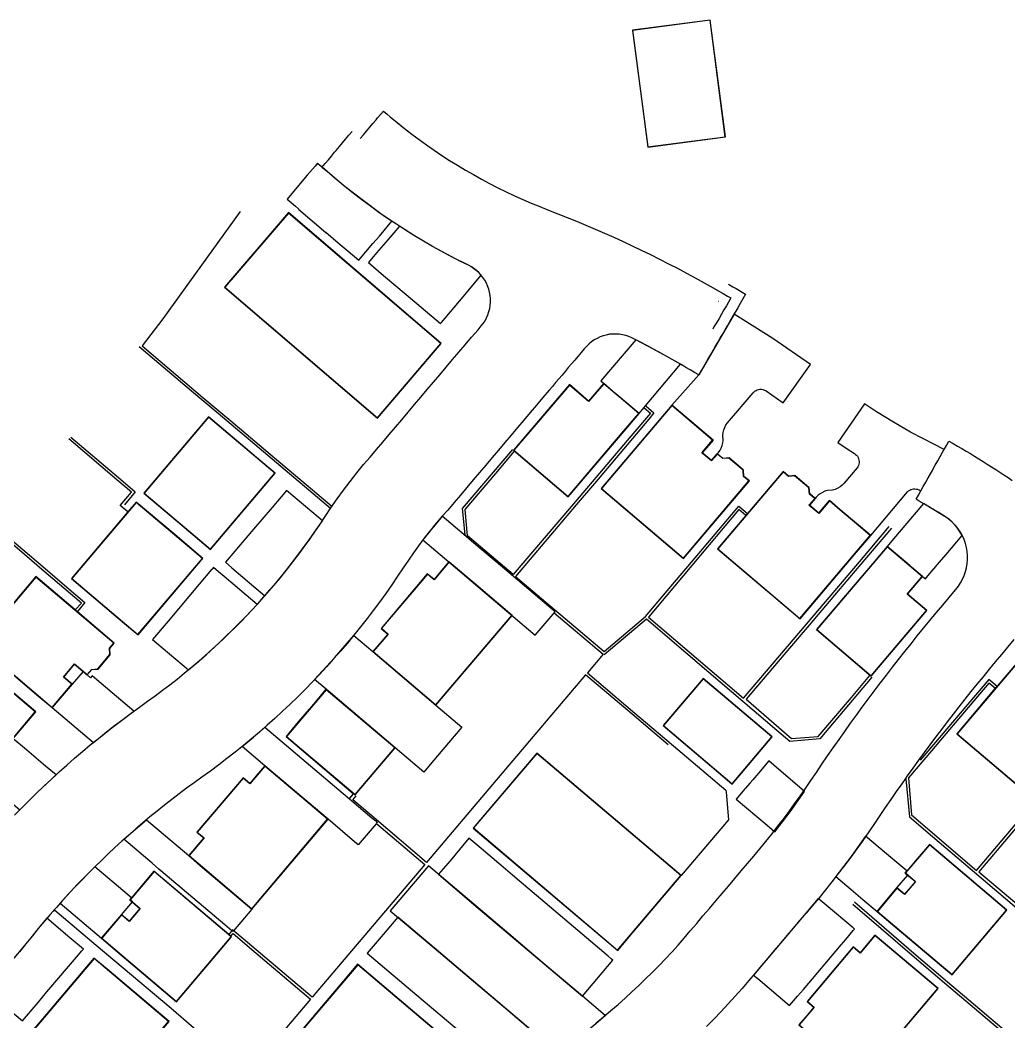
# Model space of a CAD drawing. Header units: metres. Extents: x 331488 to 331864, y 366379 to 366749.
# Drawn here: x 331636.1 to 331736.8, y 366646.9 to 366748.9 of the extents above; entities that cross this region are included whole.
import ezdxf

# ---------------------------------------------------------------- set-up
doc = ezdxf.new("R2010")
doc.units = ezdxf.units.M
for name, color, linetype, true_color in [('3D_LINES', 132, 'Continuous', 0x00cccc), ('PLOTS EXTERNAL LEVEL', 3, 'Continuous', 0x00ff00), ('PLOTS FFL', 1, 'Continuous', 0xff0000)]:
    doc.layers.add(name, color=color, linetype=linetype, true_color=true_color)

msp = doc.modelspace()

# ---------------------------------------------------------------- linework, layer by layer
at = {"layer": '3D_LINES'}
for points in [[(331670.74, 366736.8, 27.49), (331671.06, 366737.18, 27.47), (331671.38, 366737.57, 27.46), (331671.71, 366737.95, 27.45), (331672.03, 366738.33, 27.44), (331672.35, 366738.72, 27.42), (331672.51, 366738.9, 27.42), (331672.83, 366739.29, 27.42), (331673.09, 366739.6, 27.42), (331673.47, 366739.28, 27.42), (331673.79, 366739.02, 27.42), (331673.79, 366739.01, 27.42), (331674.51, 366738.42, 27.43), (331675.24, 366737.83, 27.44), (331675.99, 366737.26, 27.46), (331676.74, 366736.7, 27.47), (331677.5, 366736.15, 27.48), (331678.27, 366735.61, 27.49), (331679.05, 366735.09, 27.5), (331679.84, 366734.58, 27.51), (331680.64, 366734.08, 27.52), (331681.44, 366733.6, 27.52), (331682.26, 366733.13, 27.53), (331683.08, 366732.67, 27.53), (331683.9, 366732.23, 27.53), (331684.74, 366731.8, 27.53), (331685.58, 366731.39, 27.53), (331686.43, 366730.98, 27.53), (331687.29, 366730.6, 27.53), (331688.15, 366730.23, 27.52), (331689.02, 366729.87, 27.51), (331689.89, 366729.52, 27.51), (331690.85, 366729.15, 27.5), (331691.81, 366728.77, 27.49), (331692.76, 366728.38, 27.48), (331693.72, 366727.98, 27.47), (331694.66, 366727.58, 27.45), (331695.61, 366727.17, 27.44), (331696.55, 366726.75, 27.43), (331697.49, 366726.32, 27.42), (331698.42, 366725.88, 27.4), (331699.35, 366725.44, 27.39), (331700.28, 366724.99, 27.38), (331701.2, 366724.53, 27.37), (331702.12, 366724.06, 27.35), (331703.03, 366723.59, 27.34), (331703.94, 366723.1, 27.33), (331704.85, 366722.61, 27.32), (331705.75, 366722.12, 27.3), (331706.65, 366721.61, 27.29), (331707.54, 366721.1, 27.28), (331707.67, 366721.03, 27.28), (331707.68, 366721.02, 27.28), (331708.11, 366720.77, 27.28), (331708.46, 366720.57, 27.28), (331708.21, 366720.13, 27.28), (331708.01, 366719.78, 27.28), (331707.76, 366719.35, 27.29), (331707.51, 366718.92, 27.3), (331707.26, 366718.48, 27.31), (331707, 366718.05, 27.33), (331706.75, 366717.62, 27.34), (331706.63, 366717.41, 27.34)], [(331673.79, 366739.02, 27.42), (331673.79, 366739.01, 27.42)], [(331635.54, 366667.91, 30.32), (331636.28, 366668.67, 30.3), (331637.02, 366669.41, 30.27), (331637.77, 366670.15, 30.25), (331638.53, 366670.88, 30.22), (331639.3, 366671.59, 30.19), (331640.08, 366672.31, 30.16), (331640.86, 366673.01, 30.14), (331641.66, 366673.7, 30.11), (331642.46, 366674.39, 30.08), (331643.26, 366675.06, 30.05), (331644.08, 366675.73, 30.02), (331644.9, 366676.39, 29.99), (331645.73, 366677.03, 29.96), (331646.57, 366677.67, 29.92), (331647.41, 366678.3, 29.89), (331648.26, 366678.92, 29.86), (331649.09, 366679.52, 29.82), (331649.86, 366680.07, 29.79), (331650.61, 366680.63, 29.76), (331651.36, 366681.2, 29.72), (331652.09, 366681.77, 29.69), (331652.82, 366682.36, 29.65), (331653.54, 366682.96, 29.61), (331654.26, 366683.57, 29.58), (331654.96, 366684.18, 29.54), (331655.66, 366684.81, 29.5), (331656.35, 366685.44, 29.46), (331657.03, 366686.09, 29.43), (331657.7, 366686.74, 29.39), (331658.36, 366687.4, 29.35), (331659.01, 366688.07, 29.31), (331659.66, 366688.75, 29.27), (331660.3, 366689.44, 29.23), (331660.92, 366690.14, 29.19), (331661.54, 366690.84, 29.15), (331662.15, 366691.55, 29.11), (331662.74, 366692.28, 29.07), (331663.33, 366693, 29.03), (331663.91, 366693.74, 28.99), (331664.48, 366694.48, 28.95), (331665.04, 366695.24, 28.91), (331665.59, 366696, 28.87), (331666.12, 366696.76, 28.83), (331666.65, 366697.54, 28.79), (331667.18, 366698.32, 28.75), (331667.76, 366699.21, 28.71), (331668.38, 366700.12, 28.67), (331669.03, 366701.01, 28.63), (331669.7, 366701.89, 28.59), (331670.39, 366702.76, 28.55), (331671.08, 366703.6, 28.51), (331671.74, 366704.37, 28.47), (331672.38, 366705.13, 28.43), (331673.03, 366705.89, 28.39), (331673.68, 366706.66, 28.35), (331674.32, 366707.42, 28.31), (331674.97, 366708.18, 28.27), (331675.62, 366708.95, 28.23), (331676.26, 366709.71, 28.19), (331676.91, 366710.47, 28.15), (331677.56, 366711.24, 28.11), (331678.2, 366712, 28.07), (331678.85, 366712.76, 28.03), (331679.5, 366713.52, 27.99), (331680.14, 366714.29, 27.95), (331680.79, 366715.05, 27.91), (331681.43, 366715.81, 27.87), (331682.08, 366716.58, 27.83), (331682.73, 366717.34, 27.79), (331683.05, 366717.72, 27.77), (331683.26, 366717.98, 27.76), (331683.44, 366718.26, 27.75), (331683.6, 366718.56, 27.74), (331683.73, 366718.86, 27.73), (331683.84, 366719.18, 27.72), (331683.92, 366719.5, 27.71), (331683.97, 366719.83, 27.7), (331684, 366720.16, 27.69), (331683.99, 366720.49, 27.68), (331683.96, 366720.82, 27.67), (331683.91, 366721.15, 27.66), (331683.82, 366721.47, 27.65), (331683.71, 366721.79, 27.64), (331683.58, 366722.09, 27.63), (331683.42, 366722.38, 27.62), (331683.23, 366722.66, 27.62), (331683.02, 366722.92, 27.61), (331682.8, 366723.16, 27.6), (331682.55, 366723.38, 27.59), (331682.28, 366723.58, 27.58), (331682, 366723.76, 27.57), (331681.75, 366723.9, 27.56), (331681.75, 366723.9, 27.56), (331680.96, 366724.29, 27.56), (331680, 366724.78, 27.56), (331679.05, 366725.29, 27.56), (331678.11, 366725.81, 27.56), (331677.17, 366726.35, 27.55), (331676.25, 366726.91, 27.55), (331675.33, 366727.48, 27.54), (331674.43, 366728.07, 27.53), (331673.53, 366728.67, 27.52), (331672.64, 366729.28, 27.51), (331671.77, 366729.91, 27.5), (331670.9, 366730.56, 27.48), (331670.05, 366731.22, 27.47), (331669.21, 366731.89, 27.46), (331668.38, 366732.57, 27.45), (331668.38, 366732.58, 27.45), (331667.99, 366732.9, 27.45), (331667.6, 366733.23, 27.45), (331667.22, 366733.55, 27.45), (331666.84, 366733.87, 27.45), (331667.17, 366734.26, 27.45), (331667.49, 366734.64, 27.45), (331667.81, 366735.02, 27.45), (331668.13, 366735.41, 27.45), (331668.29, 366735.6, 27.45), (331668.61, 366735.98, 27.46), (331668.93, 366736.36, 27.48), (331669.25, 366736.74, 27.49), (331669.58, 366737.13, 27.5), (331669.9, 366737.51, 27.51)], [(331673.96, 366728.38, 27.53), (331672.84, 366729.15, 27.51), (331671.02, 366730.48, 27.49), (331669.21, 366731.9, 27.46), (331668.39, 366732.58, 27.45), (331666.85, 366733.88, 27.45), (331666.47, 366734.2, 27.48), (331666.38, 366734.28, 27.49), (331666.14, 366734, 27.49), (331665.35, 366733.07, 27.49), (331663.61, 366731.02, 27.63), (331663.3, 366730.64, 27.67), (331664.15, 366729.92, 27.78), (331664.46, 366729.65, 27.78), (331664.44, 366729.62, 27.79), (331667.23, 366727.25, 27.79), (331667.24, 366727.27, 27.79), (331668.49, 366726.2, 27.79), (331668.48, 366726.2, 27.79), (331669.5, 366725.33, 27.8), (331670.6, 366724.41, 27.8), (331672.03, 366726.1, 27.69), (331672.69, 366726.87, 27.64), (331673.96, 366728.38, 27.53)], [(331668.38, 366732.58, 27.45), (331668.38, 366732.57, 27.45)], [(331658.5, 366729.38, 27.7), (331650.63, 366718.43, 28.22), (331648.54, 366715.69, 28.35), (331654.73, 366710.45, 28.3), (331657.55, 366708.06, 28.17), (331662, 366704.29, 28.2), (331664.78, 366701.94, 28.3), (331667.86, 366699.36, 28.7)], [(331681.75, 366723.9, 27.56), (331680.16, 366724.7, 27.56), (331678.11, 366725.82, 27.56), (331676.25, 366726.91, 27.55), (331674.72, 366727.88, 27.53), (331674.15, 366727.21, 27.58), (331673.35, 366726.26, 27.65), (331672.41, 366725.16, 27.71), (331671.57, 366724.17, 27.78), (331673.12, 366722.85, 27.78), (331675.4, 366720.92, 27.79), (331678.9, 366717.96, 27.79), (331679, 366718.08, 27.79), (331681.22, 366720.7, 27.68), (331681.56, 366721.1, 27.66), (331683.06, 366722.88, 27.61), (331682.8, 366723.16, 27.6), (331682.57, 366723.37, 27.59), (331682.35, 366723.54, 27.58), (331682.12, 366723.7, 27.57), (331681.75, 366723.9, 27.56)], [(331708.23, 366721.97, 27.3), (331708.66, 366721.72, 27.3), (331709.02, 366721.52, 27.3), (331709.97, 366720.97, 27.3), (331709.42, 366720.01, 27.3), (331709.16, 366719.58, 27.3), (331708.96, 366719.23, 27.3), (331708.78, 366718.92, 27.31), (331708.71, 366718.8, 27.32), (331708.46, 366718.37, 27.33), (331708.21, 366717.93, 27.34), (331707.96, 366717.5, 27.35), (331707.71, 366717.07, 27.37), (331707.58, 366716.85, 27.37), (331707.46, 366716.64, 27.37), (331707.21, 366716.21, 27.35), (331706.95, 366715.77, 27.34), (331706.7, 366715.34, 27.33), (331706.45, 366714.91, 27.32), (331706.2, 366714.48, 27.3), (331705.95, 366714.04, 27.3), (331705.7, 366713.61, 27.3), (331705.45, 366713.17, 27.3), (331705.2, 366712.74, 27.3), (331704.76, 366712.99, 27.3), (331704.32, 366713.25, 27.3), (331703.89, 366713.5, 27.3), (331703.46, 366713.75, 27.3), (331703.45, 366713.75, 27.3), (331703.33, 366713.82, 27.31), (331702.5, 366714.3, 27.32), (331701.66, 366714.77, 27.33), (331700.82, 366715.23, 27.34), (331699.98, 366715.69, 27.36), (331699.13, 366716.14, 27.37), (331698.51, 366716.46, 27.38), (331698.39, 366716.52, 27.38), (331698.08, 366716.65, 27.39), (331697.76, 366716.75, 27.4), (331697.44, 366716.83, 27.42), (331697.11, 366716.88, 27.43), (331696.78, 366716.9, 27.44), (331696.45, 366716.9, 27.45), (331696.12, 366716.87, 27.46), (331695.79, 366716.8, 27.47), (331695.47, 366716.72, 27.48), (331695.15, 366716.6, 27.5), (331694.85, 366716.46, 27.51), (331694.56, 366716.3, 27.52), (331694.29, 366716.11, 27.53), (331694.03, 366715.9, 27.54), (331693.79, 366715.67, 27.55), (331693.54, 366715.39, 27.57), (331693.22, 366715.01, 27.59), (331692.89, 366714.62, 27.61), (331692.57, 366714.24, 27.63), (331692.25, 366713.86, 27.65), (331691.92, 366713.48, 27.67), (331691.6, 366713.1, 27.69), (331691.28, 366712.72, 27.71), (331690.95, 366712.34, 27.73), (331690.63, 366711.95, 27.75), (331690.31, 366711.57, 27.77), (331689.98, 366711.19, 27.79), (331689.34, 366710.43, 27.83), (331688.69, 366709.66, 27.87), (331688.04, 366708.9, 27.91), (331687.4, 366708.14, 27.95), (331686.75, 366707.38, 27.99), (331686.1, 366706.61, 28.03), (331685.46, 366705.85, 28.07), (331684.81, 366705.09, 28.11), (331684.16, 366704.32, 28.15), (331683.52, 366703.56, 28.19), (331682.87, 366702.8, 28.23), (331682.23, 366702.04, 28.27), (331681.58, 366701.27, 28.31), (331680.93, 366700.51, 28.35), (331680.29, 366699.75, 28.39), (331679.64, 366698.98, 28.43), (331679.09, 366698.34, 28.46), (331678.99, 366698.22, 28.47), (331678.35, 366697.47, 28.51), (331677.77, 366696.77, 28.55), (331677.22, 366696.07, 28.59), (331677.12, 366695.94, 28.59), (331676.68, 366695.35, 28.63), (331676.15, 366694.63, 28.67), (331675.64, 366693.89, 28.71), (331675.12, 366693.1, 28.75), (331674.54, 366692.23, 28.79), (331673.94, 366691.35, 28.83), (331673.33, 366690.48, 28.87), (331672.71, 366689.61, 28.91), (331672.07, 366688.76, 28.95), (331671.43, 366687.92, 28.99), (331670.77, 366687.08, 29.03), (331670.1, 366686.25, 29.07), (331669.43, 366685.43, 29.11), (331668.74, 366684.62, 29.15), (331668.03, 366683.82, 29.19), (331667.32, 366683.03, 29.23), (331666.6, 366682.25, 29.27), (331665.87, 366681.48, 29.31), (331665.13, 366680.72, 29.35), (331664.38, 366679.97, 29.39), (331663.61, 366679.23, 29.43), (331662.84, 366678.5, 29.46), (331662.06, 366677.77, 29.5), (331661.27, 366677.06, 29.54), (331660.47, 366676.36, 29.58), (331659.66, 366675.67, 29.61), (331658.84, 366675, 29.65), (331658.01, 366674.33, 29.69), (331657.17, 366673.67, 29.72), (331656.33, 366673.03, 29.76), (331655.48, 366672.39, 29.79), (331654.62, 366671.78, 29.83), (331653.82, 366671.21, 29.86), (331653.06, 366670.65, 29.89), (331652.3, 366670.08, 29.92), (331651.55, 366669.51, 29.96), (331650.8, 366668.93, 29.99), (331650.06, 366668.33, 30.02), (331649.33, 366667.73, 30.05), (331648.6, 366667.13, 30.08), (331647.88, 366666.51, 30.11), (331647.17, 366665.89, 30.14), (331646.46, 366665.26, 30.16), (331645.76, 366664.62, 30.19), (331645.07, 366663.97, 30.22), (331644.39, 366663.31, 30.25), (331643.71, 366662.65, 30.27), (331643.04, 366661.98, 30.3), (331642.38, 366661.3, 30.32), (331641.72, 366660.62, 30.35), (331641.08, 366659.93, 30.37), (331640.44, 366659.23, 30.4), (331639.81, 366658.52, 30.42), (331639.59, 366658.27, 30.43), (331639.45, 366658.11, 30.44), (331639.18, 366657.81, 30.45), (331638.57, 366657.09, 30.47), (331637.96, 366656.36, 30.5), (331637.36, 366655.62, 30.52), (331636.71, 366654.83, 30.55), (331636.04, 366654.01, 30.57)], [(331707.22, 366720.25, 27.25), (331707.23, 366720.24, 27.25)], [(331707.67, 366721.03, 27.28), (331707.68, 366721.02, 27.28)], [(331716.58, 366713.8, 27.17), (331712.73, 366716.43, 27.21), (331708.79, 366718.91, 27.25), (331705.19, 366712.73, 27.3), (331702.45, 366709.66, 27.58), (331706.65, 366706.11, 27.58), (331705.56, 366704.82, 27.65), (331706.51, 366704.01, 27.65), (331707.09, 366704.7, 27.65), (331707.2, 366704.83, 27.64), (331707.38, 366705.08, 27.62), (331707.49, 366705.29, 27.61), (331707.59, 366705.55, 27.6), (331707.65, 366705.82, 27.58), (331707.68, 366706.1, 27.56), (331707.65, 366706.59, 27.54), (331707.68, 366706.87, 27.52), (331707.74, 366707.14, 27.51), (331707.84, 366707.4, 27.49), (331707.97, 366707.65, 27.48), (331708.13, 366707.85, 27.46), (331710.73, 366710.92, 27.24), (331710.91, 366711.09, 27.23), (331711.03, 366711.16, 27.22), (331711.16, 366711.22, 27.22), (331711.29, 366711.26, 27.22), (331711.43, 366711.27, 27.21), (331711.57, 366711.27, 27.21), (331711.71, 366711.25, 27.21), (331711.84, 366711.21, 27.21), (331712.06, 366711.1, 27.2), (331713.79, 366709.89, 27.17), (331716.58, 366713.8, 27.17)], [(331703.35, 366713.82, 27.3), (331701.09, 366715.09, 27.34), (331698.8, 366716.31, 27.37), (331695.24, 366712.12, 27.8), (331696.73, 366710.85, 27.8), (331696.99, 366710.63, 27.73), (331699.12, 366708.82, 27.73), (331699.62, 366709.4, 27.68), (331699.79, 366709.6, 27.66), (331703.35, 366713.82, 27.3)], [(331667.71, 366699.14, 28.71), (331661.33, 366704.52, 28.75), (331656.27, 366708.8, 28.75), (331653.55, 366711.09, 28.75), (331648.23, 366715.59, 28.5)], [(331703.45, 366713.75, 27.3), (331703.46, 366713.75, 27.3)], [(331699.63, 366709.4, 27.68), (331700.28, 366708.84, 27.68), (331698.29, 366706.51, 27.65), (331692.65, 366699.86, 27.65), (331690.66, 366697.52, 27.65), (331686.31, 366692.4, 28.33), (331681.66, 366696.35, 28.42), (331681.42, 366699.03, 28.13), (331684.53, 366702.71, 27.65), (331686.44, 366704.97, 27.65)], [(331699.8, 366709.6, 27.66), (331700.64, 366708.87, 27.5), (331700.1, 366708.23, 27.5), (331694.57, 366701.69, 27.5), (331692.72, 366699.5, 27.5), (331686.55, 366692.2, 28.33), (331695.56, 366684.56, 28.46), (331699.78, 366688.13, 27.9), (331702.37, 366691.19, 27.5), (331704.46, 366693.66, 27.5), (331709.28, 366699.36, 27.5), (331710.16, 366698.63, 27.4)], [(331730.18, 366705.14, 26.7), (331729.14, 366705.69, 26.75), (331728.09, 366706.22, 26.79), (331726.77, 366706.92, 26.85), (331725.02, 366707.92, 26.92), (331723.31, 366708.98, 26.99), (331722.07, 366709.8, 27.05), (331719.36, 366705.84, 27.29), (331720.21, 366705.27, 27.24), (331721.06, 366704.72, 27.18), (331721.16, 366704.65, 27.18), (331721.26, 366704.56, 27.17), (331721.35, 366704.45, 27.16), (331721.42, 366704.33, 27.16), (331721.47, 366704.2, 27.15), (331721.51, 366704.07, 27.14), (331721.52, 366703.93, 27.13), (331721.52, 366703.79, 27.13), (331721.5, 366703.65, 27.12), (331721.46, 366703.52, 27.13), (331721.4, 366703.39, 27.14), (331721.32, 366703.27, 27.15), (331719.98, 366701.69, 27.3), (331719.8, 366701.5, 27.32), (331719.58, 366701.33, 27.34), (331719.34, 366701.19, 27.36), (331719.08, 366701.08, 27.38), (331718.81, 366701.01, 27.4), (331718.32, 366700.96, 27.44), (331718.05, 366700.89, 27.46), (331717.8, 366700.78, 27.48), (331717.55, 366700.64, 27.5), (331717.36, 366700.5, 27.52), (331717.15, 366700.28, 27.54), (331717.04, 366700.15, 27.55), (331716.46, 366699.46, 27.55), (331717.41, 366698.66, 27.55), (331718.5, 366699.95, 27.55), (331719.6, 366699.01, 27.48), (331722.7, 366696.39, 27.48), (331726.46, 366700.82, 27.02), (331726.56, 366700.92, 27.01), (331726.68, 366701, 27), (331726.8, 366701.06, 26.98), (331726.93, 366701.1, 26.97), (331727.07, 366701.13, 26.96), (331727.21, 366701.13, 26.95), (331727.35, 366701.12, 26.94), (331727.48, 366701.09, 26.93), (331727.61, 366701.04, 26.92), (331727.81, 366700.94, 26.9), (331728.05, 366701.38, 26.86), (331728.3, 366701.81, 26.84), (331728.54, 366702.25, 26.83), (331728.79, 366702.68, 26.81), (331728.98, 366703.02, 26.79), (331729.28, 366703.55, 26.77), (331729.53, 366703.99, 26.75), (331729.77, 366704.42, 26.73), (331730.02, 366704.86, 26.71), (331730.16, 366705.11, 26.7), (331730.18, 366705.14, 26.7)], [(331647.07, 366698.79, 29.1), (331646.29, 366699.45, 29.1), (331647.44, 366700.81, 29.1), (331645.96, 366702.06, 29.08), (331641.06, 366706.23, 29.04)], [(331641.26, 366706.4, 29.04), (331646.12, 366702.28, 28.78), (331647.84, 366700.82, 28.75), (331646.73, 366699.5, 29.1)], [(331694.73, 366646.72, 29.23), (331695.51, 366647.38, 29.2), (331696.26, 366648.02, 29.17), (331696.99, 366648.65, 29.13), (331697.7, 366649.28, 29.1), (331698.4, 366649.93, 29.07), (331699.1, 366650.58, 29.03), (331699.79, 366651.24, 29), (331700.47, 366651.91, 28.97), (331701.14, 366652.59, 28.93), (331701.8, 366653.28, 28.9), (331702.45, 366653.98, 28.87), (331703.09, 366654.69, 28.83), (331703.72, 366655.4, 28.8), (331704.34, 366656.13, 28.77), (331704.99, 366656.89, 28.73), (331705.63, 366657.65, 28.7), (331706.28, 366658.41, 28.67), (331706.93, 366659.18, 28.63), (331707.57, 366659.94, 28.6), (331708.22, 366660.7, 28.57), (331708.87, 366661.47, 28.53), (331709.51, 366662.23, 28.5), (331710.16, 366662.99, 28.47), (331710.8, 366663.75, 28.43), (331711.42, 366664.49, 28.4), (331712.03, 366665.24, 28.37), (331712.63, 366665.99, 28.33), (331713.23, 366666.75, 28.3), (331713.81, 366667.51, 28.27), (331714.39, 366668.28, 28.23), (331714.95, 366669.06, 28.2), (331715.51, 366669.84, 28.17), (331716.06, 366670.63, 28.13), (331716.6, 366671.43, 28.1), (331717.17, 366672.26, 28.07), (331717.74, 366673.11, 28.03), (331718.31, 366673.94, 28), (331718.89, 366674.78, 27.97), (331719.48, 366675.61, 27.93), (331720.06, 366676.44, 27.9), (331720.66, 366677.27, 27.87), (331721.25, 366678.09, 27.83), (331721.85, 366678.91, 27.8), (331722.46, 366679.73, 27.77), (331723.07, 366680.55, 27.73), (331723.68, 366681.36, 27.7), (331724.3, 366682.17, 27.67), (331724.92, 366682.97, 27.63), (331725.54, 366683.77, 27.6), (331726.17, 366684.57, 27.57), (331726.81, 366685.37, 27.53), (331727.44, 366686.16, 27.5), (331728.08, 366686.95, 27.47), (331728.73, 366687.74, 27.43), (331729.38, 366688.52, 27.4), (331730.03, 366689.3, 27.37), (331730.68, 366690.07, 27.33), (331731.33, 366690.84, 27.3), (331731.37, 366690.89, 27.3), (331731.37, 366690.89, 27.3), (331731.63, 366691.22, 27.28), (331731.86, 366691.57, 27.26), (331732.05, 366691.93, 27.24), (331732.22, 366692.31, 27.22), (331732.36, 366692.71, 27.2), (331732.46, 366693.11, 27.18), (331732.52, 366693.52, 27.16), (331732.56, 366693.94, 27.14), (331732.56, 366694.35, 27.12), (331732.52, 366694.77, 27.1), (331732.45, 366695.18, 27.08), (331732.34, 366695.58, 27.06), (331732.21, 366695.97, 27.04), (331732.04, 366696.35, 27.02), (331731.84, 366696.72, 27.01), (331731.6, 366697.06, 26.99), (331731.35, 366697.39, 26.97), (331731.06, 366697.69, 26.96), (331730.75, 366697.97, 26.95), (331730.42, 366698.22, 26.93), (331730.05, 366698.46, 26.92), (331729.63, 366698.72, 26.91), (331729.2, 366698.97, 26.9), (331728.78, 366699.22, 26.9), (331728.35, 366699.47, 26.89), (331728.18, 366699.58, 26.88), (331727.74, 366699.83, 26.88), (331727.32, 366700.08, 26.88), (331727.56, 366700.51, 26.88), (331727.8, 366700.94, 26.88), (331728.05, 366701.38, 26.86), (331728.3, 366701.81, 26.84), (331728.54, 366702.25, 26.83), (331728.79, 366702.68, 26.81), (331728.98, 366703.02, 26.79), (331729.03, 366703.12, 26.79), (331729.28, 366703.55, 26.77), (331729.53, 366703.99, 26.75), (331729.77, 366704.42, 26.73), (331730.02, 366704.86, 26.71), (331730.16, 366705.11, 26.7), (331730.17, 366705.14, 26.7), (331730.41, 366705.55, 26.7), (331730.66, 366706, 26.7), (331731.09, 366705.75, 26.7), (331731.54, 366705.49, 26.7), (331731.98, 366705.24, 26.71), (331732.41, 366704.98, 26.72), (331732.85, 366704.73, 26.73), (331733.28, 366704.46, 26.74), (331733.71, 366704.2, 26.75), (331734.15, 366703.93, 26.76), (331734.57, 366703.66, 26.77), (331735, 366703.39, 26.78), (331735.43, 366703.12, 26.79), (331735.85, 366702.84, 26.8), (331736.27, 366702.56, 26.81), (331736.69, 366702.28, 26.82), (331737.11, 366701.99, 26.83)], [(331686.23, 366705.14, 27.65), (331681.13, 366699.12, 28.45), (331681.37, 366696.44, 28.73)], [(331666.89, 366697.88, 28.77), (331666.47, 366698.24, 28.77), (331663.23, 366700.98, 28.87), (331661.76, 366699.25, 28.91), (331659.67, 366696.78, 28.91), (331657.02, 366693.66, 29.1), (331657.67, 366693.11, 29.19), (331661.04, 366690.26, 29.18), (331662.57, 366692.05, 29.08), (331664.09, 366693.97, 28.97), (331665.55, 366695.94, 28.87), (331666.89, 366697.88, 28.77)], [(331709.98, 366698.43, 27.4), (331709.27, 366699.03, 27.4), (331704.48, 366693.32, 27.4), (331700.07, 366688.07, 27.9), (331706.33, 366682.73, 28.02), (331709.77, 366679.81, 28.02), (331714.23, 366685.08, 27.4), (331716.17, 366687.36, 27.4), (331721.77, 366693.96, 27.4), (331724.58, 366697.29, 27.48)], [(331732.01, 366696.4, 27.02), (331731.86, 366696.67, 27.01), (331731.69, 366696.93, 26.99), (331731.48, 366697.22, 26.98), (331731.24, 366697.5, 26.97), (331730.99, 366697.76, 26.96), (331730.72, 366697.99, 26.95), (331730.42, 366698.22, 26.93), (331730.19, 366698.37, 26.93), (331729.14, 366699.01, 26.9), (331728.08, 366699.63, 26.88), (331726.38, 366697.63, 27.21), (331725.04, 366696.06, 27.37), (331724.38, 366695.28, 27.38), (331726.67, 366693.34, 27.38), (331726.84, 366693.18, 27.45), (331727.98, 366692.22, 27.45), (331728.27, 366691.98, 27.44), (331728.35, 366692.07, 27.43), (331729.7, 366693.67, 27.28), (331730.38, 366694.46, 27.21), (331732.01, 366696.4, 27.02)], [(331641.73, 366688.81, 29.6), (331642.35, 366689.51, 29.6), (331638.33, 366692.93, 29.6), (331636.04, 366694.88, 29.6), (331632.09, 366698.24, 29.29)], [(331632.29, 366698.42, 29.29), (331638.42, 366693.22, 29.1), (331640.87, 366691.14, 29.1), (331642.7, 366689.58, 29.1), (331641.95, 366688.65, 29.15)], [(331681.52, 366696.28, 28.73), (331679.09, 366698.34, 28.46), (331678.31, 366697.43, 28.51), (331677.71, 366696.69, 28.55), (331677.12, 366695.94, 28.59), (331679.77, 366693.7, 28.88), (331683.4, 366690.63, 28.95), (331688.56, 366686.25, 28.95), (331690.57, 366688.62, 28.8), (331685.22, 366693.15, 28.8), (331682.06, 366695.82, 28.73), (331681.52, 366696.28, 28.73)], [(331724.81, 366697.13, 27.38), (331722.28, 366694.14, 27.3), (331719.4, 366690.75, 27.3), (331716.44, 366687.27, 27.3), (331714.45, 366684.93, 27.3), (331710.03, 366679.73, 28.02), (331714.65, 366675.71, 28.02), (331717.36, 366675.92, 27.78), (331720.74, 366679.91, 27.3), (331722.63, 366682.15, 27.3)], [(331660.23, 366689.37, 29.23), (331656.88, 366692.21, 29.24), (331656.31, 366692.69, 29.16), (331655.79, 366693.13, 29.07), (331655.65, 366692.97, 29.07), (331655.61, 366692.92, 29.25), (331654.35, 366691.43, 29.29), (331651.17, 366687.67, 29.29), (331649.58, 366685.81, 29.32), (331650.02, 366685.44, 29.35), (331653.25, 366682.7, 29.63), (331655.05, 366684.25, 29.54), (331656.85, 366685.91, 29.44), (331658.6, 366687.64, 29.33), (331660.23, 366689.37, 29.23)], [(331690.48, 366688.51, 28.8), (331695.46, 366684.3, 28.46), (331693.86, 366682.4, 28.66), (331698.7, 366678.3, 28.4), (331701.05, 366676.3, 28.4), (331707.96, 366670.45, 28.4), (331707.99, 366670.26, 28.41), (331708.22, 366667.44, 28.58), (331703.41, 366661.77, 28.95)], [(331722.83, 366681.96, 27.3), (331717.52, 366675.67, 28), (331714.48, 366675.43, 28.25), (331713.16, 366676.55, 28.4), (331706.24, 366682.45, 28.4), (331703.9, 366684.44, 28.4), (331699.88, 366687.87, 28.2), (331695.56, 366684.24, 28.46)], [(331670.07, 366686.21, 29.07), (331672.02, 366684.56, 28.95), (331678.45, 366679.11, 28.95), (331681.08, 366676.88, 28.98), (331679.14, 366674.59, 29.03), (331677.69, 366672.88, 29.14), (331677.21, 366672.3, 29.15), (331674.29, 366674.77, 29.25), (331667.26, 366680.73, 29.25), (331666.09, 366681.72, 29.29), (331668.12, 366683.93, 29.18), (331670.07, 366686.21, 29.07)], [(331737.29, 366685.79, 27.33), (331736.64, 366685.03, 27.36), (331736.01, 366684.27, 27.39), (331735.38, 366683.52, 27.43), (331734.76, 366682.77, 27.46), (331734.14, 366682.01, 27.49), (331733.52, 366681.25, 27.53), (331732.91, 366680.49, 27.56), (331732.3, 366679.73, 27.59), (331731.69, 366678.96, 27.63), (331731.09, 366678.19, 27.66), (331730.49, 366677.41, 27.69), (331729.9, 366676.63, 27.73), (331729.31, 366675.85, 27.76), (331728.73, 366675.07, 27.79), (331728.15, 366674.28, 27.83), (331727.57, 366673.5, 27.86), (331726.99, 366672.7, 27.89), (331726.42, 366671.91, 27.93), (331726.24, 366671.65, 27.94), (331725.86, 366671.11, 27.96), (331725.3, 366670.31, 27.99), (331724.74, 366669.51, 28.03), (331724.19, 366668.7, 28.06), (331723.64, 366667.89, 28.09), (331723.09, 366667.07, 28.13), (331722.5, 366666.2, 28.16), (331721.9, 366665.34, 28.19), (331721.29, 366664.49, 28.23), (331720.67, 366663.64, 28.26), (331720.04, 366662.8, 28.29), (331719.4, 366661.97, 28.33), (331718.76, 366661.14, 28.36), (331718.1, 366660.32, 28.39), (331717.44, 366659.51, 28.43), (331716.77, 366658.71, 28.46), (331716.12, 366657.94, 28.49), (331715.47, 366657.18, 28.53), (331714.82, 366656.42, 28.56), (331714.18, 366655.65, 28.59), (331713.53, 366654.89, 28.63), (331712.89, 366654.13, 28.66), (331712.24, 366653.37, 28.69), (331711.59, 366652.6, 28.73), (331710.95, 366651.84, 28.76), (331710.3, 366651.07, 28.79), (331709.61, 366650.27, 28.83), (331708.91, 366649.48, 28.86), (331708.19, 366648.69, 28.89), (331707.47, 366647.92, 28.93), (331706.74, 366647.15, 28.96), (331706, 366646.4, 28.99)], [(331647.7, 366678.51, 29.88), (331646.38, 366679.62, 29.76), (331643.94, 366681.7, 29.63), (331643.46, 366682.1, 29.59), (331643.29, 366681.89, 29.62), (331642.94, 366682.19, 29.6), (331642.58, 366682.49, 29.64), (331642.52, 366682.55, 29.65), (331641.42, 366681.25, 29.67), (331639.39, 366678.86, 29.67), (331643.57, 366675.31, 30.04), (331645.61, 366676.94, 29.96), (331647.7, 366678.51, 29.88)], [(331702.07, 366675.09, 28.5), (331698.41, 366678.2, 28.57), (331693.68, 366682.2, 28.66), (331689.67, 366677.48, 28.95), (331683.82, 366670.59, 28.95), (331677.47, 366663.11, 29.48), (331672.15, 366667.65, 29.25), (331670, 366669.48, 29.25), (331670.32, 366669.88, 29.25)], [(331735.56, 366681.03, 27.15), (331734.73, 366681.74, 27.49), (331727.73, 366673.52, 27.86)], [(331735.37, 366680.83, 27.15), (331734.73, 366681.35, 27.15), (331730.72, 366676.63, 27.15), (331728.88, 366674.47, 27.15), (331726.54, 366671.71, 27.46), (331726.85, 366667.96, 27.77), (331733.49, 366662.29, 27.77), (331739.66, 366669.57, 27.15), (331746.26, 366677.37, 27.15), (331748.17, 366679.63, 27.06), (331749.03, 366678.93, 27.03)], [(331748.85, 366678.73, 27.04), (331748.22, 366679.27, 27.04), (331746.47, 366677.19, 27), (331740.5, 366670.15, 27), (331738.56, 366667.87, 27), (331733.71, 366662.13, 27.77), (331743.62, 366653.78, 27.77), (331742.4, 366650.97, 28.1), (331741.94, 366650.44, 28.1), (331737.41, 366645.09, 28.48), (331732.7, 366649.08, 28.45), (331730.53, 366650.92, 28.45), (331727.08, 366653.84, 28.45), (331721.07, 366659.05, 28.45)], [(331661.04, 366676.87, 29.55), (331661.9, 366676.14, 29.48), (331662.79, 366675.38, 29.43), (331668.57, 366670.48, 29.43), (331669.63, 366669.59, 29.4), (331669.87, 366669.38, 29.27), (331671.92, 366667.64, 29.26), (331672.31, 366667.32, 29.33), (331672.48, 366667.17, 29.34), (331672.41, 366667.09, 29.38), (331672.36, 366667.03, 29.4), (331670.54, 366664.88, 29.47), (331670.16, 366665.2, 29.46), (331667.46, 366667.49, 29.55), (331661.03, 366672.94, 29.55), (331658.71, 366674.9, 29.66), (331659.88, 366675.87, 29.6), (331661.04, 366676.87, 29.55)], [(331639.77, 366672.02, 30.17), (331638.71, 366672.91, 30.09), (331636.56, 366674.73, 29.94), (331635.59, 366675.55, 29.9), (331635.4, 366675.72, 29.88), (331635.23, 366675.52, 29.9), (331634.97, 366675.74, 29.94), (331633.87, 366674.44, 29.98), (331631.84, 366672.05, 29.97), (331636.08, 366668.46, 30.3), (331637.9, 366670.26, 30.24), (331639.77, 366672.02, 30.17)], [(331715.98, 366670.33, 28.13), (331712.83, 366673, 28.37), (331712.32, 366673.44, 28.41), (331711.27, 366672.2, 28.48), (331710.7, 366671.52, 28.48), (331710.43, 366671.21, 28.49), (331709.69, 366670.34, 28.37), (331709.56, 366670.18, 28.38), (331709.02, 366669.55, 28.44), (331712.16, 366666.89, 28.36), (331712.95, 366666.22, 28.31), (331714.5, 366668.26, 28.22), (331715.98, 366670.33, 28.13)], [(331726.27, 366671.6, 27.94), (331726.64, 366667.73, 28.18), (331728.98, 366665.74, 28.38), (331737.11, 366658.86, 28.38), (331739.49, 366656.85, 28.45), (331743.26, 366653.67, 27.93), (331742.02, 366650.75, 28.1)], [(331669.67, 366669.63, 29.4), (331670.04, 366670.07, 29.4)], [(331648.97, 366667.45, 30.06), (331653.28, 366663.8, 29.6), (331654.69, 366662.6, 29.55), (331659.71, 366658.35, 29.55), (331657.85, 366656.15, 29.7), (331657.77, 366656.06, 29.84), (331657.77, 366656.06, 29.84), (331657.67, 366656.14, 29.7), (331656.97, 366656.74, 29.68), (331650.45, 366662.26, 29.68), (331650.25, 366662.43, 29.69), (331649.55, 366663.02, 29.76), (331646.68, 366665.46, 30.15), (331647.82, 366666.46, 30.11), (331648.97, 366667.45, 30.06)], [(331672.44, 366667.02, 29.4), (331677.32, 366662.9, 29.48), (331671.59, 366656.14, 29.7), (331665.86, 366649.38, 29.7), (331660.15, 366654.21, 29.7), (331657.75, 366656.23, 29.7), (331657.36, 366655.77, 29.7)], [(331685.28, 366662.61, 29.16), (331682.6, 366664.88, 29.16), (331681.8, 366665.56, 29.17), (331679.88, 366663.28, 29.36), (331678.7, 366661.89, 29.47), (331682.31, 366658.83, 29.42), (331693.35, 366649.48, 29.24), (331696.45, 366653.14, 29.12), (331696.29, 366653.28, 29.13), (331695.97, 366653.55, 29.13), (331691.99, 366656.92, 29.13), (331690.88, 366657.86, 29.15), (331686.92, 366661.22, 29.15), (331686.25, 366661.79, 29.16), (331685.28, 366662.61, 29.16)], [(331726.47, 366661.81, 28.49), (331726.22, 366662.02, 28.45), (331726.39, 366662.23, 28.45), (331724.97, 366663.42, 28.35), (331722.19, 366665.78, 28.18), (331720.71, 366663.7, 28.26), (331719.16, 366661.66, 28.34), (331720.72, 366660.34, 28.4), (331721.91, 366659.34, 28.46), (331723.35, 366658.12, 28.53), (331725.38, 366660.51, 28.52), (331726.47, 366661.81, 28.49)], [(331647.45, 366659.49, 30.12), (331647.01, 366659.87, 30.16), (331643.71, 366662.66, 30.27), (331641.92, 366660.84, 30.34), (331640.19, 366658.96, 30.41), (331644.41, 366655.38, 30.08), (331646.26, 366657.57, 30.08), (331646.44, 366657.78, 30.15), (331647.54, 366659.08, 30.15), (331647.28, 366659.29, 30.15), (331647.45, 366659.49, 30.12)], [(331677.67, 366662.77, 29.48), (331673.79, 366658.19, 29.68), (331678.25, 366654.41, 29.62), (331681.84, 366651.37, 29.56), (331685.51, 366648.26, 29.5), (331689.22, 366645.11, 29.44), (331691.12, 366643.51, 29.39), (331693.38, 366645.54, 29.29), (331695.68, 366647.53, 29.19), (331693.36, 366649.49, 29.24), (331689.58, 366652.68, 29.3), (331685.88, 366655.82, 29.36), (331682.31, 366658.84, 29.42), (331677.67, 366662.77, 29.48)], [(331721.04, 366656.31, 28.78), (331720.91, 366656.43, 28.78), (331718.16, 366658.75, 28.54), (331717.36, 366659.43, 28.43), (331716.11, 366657.94, 28.49), (331710.77, 366651.64, 28.77), (331711.21, 366651.28, 28.76), (331714.45, 366648.53, 28.8), (331715.25, 366649.48, 28.83), (331715.85, 366650.18, 28.8), (331719.68, 366654.71, 28.8), (331720.16, 366655.27, 28.78), (331720.91, 366656.16, 28.79), (331721.04, 366656.31, 28.78)], [(331639.65, 366658.24, 30.43), (331643.87, 366654.68, 30.08), (331645.76, 366653.09, 30), (331651.48, 366648.26, 30), (331653.78, 366646.29, 30), (331659.37, 366641.49, 29.87), (331656.97, 366638.72, 30.18), (331661.79, 366634.63, 30.18), (331664.23, 366632.56, 30.2), (331666.33, 366630.78, 30.25), (331668.88, 366628.62, 30.3), (331671.06, 366626.78, 30.35), (331673.77, 366627, 30.1), (331676.69, 366630.44, 29.7), (331678.12, 366632.13, 29.7), (331678.81, 366631.54, 29.7), (331679.39, 366632.23, 29.7), (331684.4, 366638.15, 29.7), (331686.26, 366640.34, 29.85), (331685.55, 366640.95, 29.85)], [(331720.89, 366658.85, 28.7), (331723.77, 366656.36, 28.7), (331726.91, 366653.65, 28.7), (331730.22, 366650.85, 28.7), (331732.4, 366649, 28.7), (331737.24, 366644.89, 28.48), (331736.72, 366644.28, 28.48), (331742.96, 366638.98, 28.15)], [(331642.55, 366654.28, 30.45), (331641.19, 366655.44, 30.27), (331638.85, 366657.42, 30.46), (331637.96, 366656.37, 30.5), (331637.19, 366655.42, 30.53), (331635.84, 366653.79, 30.58), (331632.68, 366650.06, 30.7), (331632.91, 366649.87, 30.69), (331636.35, 366646.96, 30.62), (331637.95, 366648.85, 30.62), (331638.85, 366649.91, 30.59), (331642.06, 366653.7, 30.59), (331642.35, 366654.05, 30.58), (331642.55, 366654.28, 30.45)], [(331674.57, 366657.53, 29.67), (331673.06, 366655.76, 29.68), (331671.46, 366653.87, 29.79), (331672.34, 366653.13, 29.79), (331676.07, 366649.97, 29.79), (331681.46, 366645.4, 29.77), (331684.36, 366642.94, 29.8), (331684.67, 366642.68, 29.8), (331686.04, 366641.52, 29.81), (331686.11, 366641.46, 29.8), (331689.21, 366645.12, 29.44), (331678.25, 366654.41, 29.62), (331674.57, 366657.53, 29.67)], [(331657.55, 366655.59, 30), (331657.79, 366655.88, 30), (331660.14, 366653.88, 30), (331665.69, 366649.17, 29.7), (331661.38, 366644.08, 29.7), (331659.27, 366641.58, 29.87)]]:
    msp.add_polyline3d(points, dxfattribs=at)
at = {"layer": 'PLOTS EXTERNAL LEVEL'}
for points in [[(331706.37, 366748.87, 26.6), (331698.44, 366747.83, 26.6), (331700, 366735.93, 26.6), (331707.93, 366736.97, 26.6), (331706.37, 366748.87, 26.6)], [(331663.43, 366729.26, 27.85), (331662.25, 366727.87, 27.7), (331656.92, 366721.66, 27.7), (331672.48, 366708.33, 27.7), (331677.8, 366714.54, 27.7), (331678.99, 366715.93, 27.85), (331663.43, 366729.26, 27.85)], [(331697.59, 366707.02, 27.65), (331699.12, 366708.82, 27.73), (331697.01, 366710.61, 27.73), (331696.72, 366710.86, 27.8), (331695.52, 366711.88, 27.8), (331693.99, 366710.08, 27.65), (331692.03, 366711.75, 27.65), (331686.35, 366705.07, 27.65), (331691.91, 366700.34, 27.65), (331697.59, 366707.02, 27.65)], [(331710.35, 366701.94, 27.5), (331709.79, 366702.41, 27.5), (331709.74, 366703.05, 27.5), (331708.28, 366704.28, 27.5), (331707.64, 366704.23, 27.5), (331707.09, 366704.7, 27.65), (331706.51, 366704.01, 27.65), (331705.56, 366704.82, 27.65), (331706.65, 366706.11, 27.58), (331702.45, 366709.66, 27.58), (331700.58, 366707.46, 27.5), (331695.26, 366701.17, 27.5), (331703.66, 366694.05, 27.5), (331710.35, 366701.94, 27.5)], [(331662.07, 366702.74, 28.9), (331660.63, 366703.96, 28.75), (331655.29, 366708.48, 28.75), (331648.71, 366700.71, 28.75), (331652.57, 366697.44, 28.75), (331655.48, 366694.97, 28.9), (331662.07, 366702.74, 28.9)], [(331722.7, 366696.39, 27.48), (331722.7, 366696.39, 27.48), (331719.6, 366699.01, 27.48), (331719.6, 366699.01, 27.48), (331718.5, 366699.95, 27.55), (331718.5, 366699.95, 27.55), (331718.5, 366699.95, 27.55), (331717.41, 366698.66, 27.55), (331717.41, 366698.66, 27.55), (331716.46, 366699.46, 27.55), (331717.04, 366700.15, 27.55), (331717.04, 366700.15, 27.55), (331716.49, 366700.62, 27.4), (331716.44, 366701.25, 27.4), (331714.97, 366702.49, 27.4), (331714.34, 366702.44, 27.4), (331713.79, 366702.91, 27.4), (331707.1, 366695.02, 27.4), (331715.51, 366687.9, 27.4), (331721.06, 366694.45, 27.4), (331722.7, 366696.39, 27.48), (331722.7, 366696.39, 27.48)], [(331654.7, 366694.05, 28.88), (331651.89, 366696.44, 28.8), (331647.93, 366699.79, 28.8), (331647.09, 366698.8, 29.1), (331641.34, 366692.02, 29.1), (331646.75, 366687.43, 29.1), (331648.12, 366686.28, 29.25), (331654.62, 366693.96, 29.25), (331654.7, 366694.05, 28.88)], [(331728.42, 366688.75, 27.3), (331726.45, 366690.42, 27.3), (331727.98, 366692.22, 27.45), (331726.84, 366693.18, 27.45), (331726.67, 366693.34, 27.38), (331724.38, 366695.28, 27.38), (331722.87, 366693.5, 27.3), (331717.18, 366686.8, 27.3), (331722.74, 366682.07, 27.3), (331728.42, 366688.75, 27.3)], [(331686.2, 366688.25, 28.95), (331682.77, 366691.16, 28.95), (331679.77, 366693.7, 28.88), (331678.85, 366692.61, 29.1), (331678.25, 366691.91, 29.1), (331677.56, 366692.49, 29.1), (331672.86, 366686.93, 29.1), (331673.54, 366686.35, 29.1), (331672.94, 366685.64, 29.1), (331672.02, 366684.56, 28.95), (331678.45, 366679.11, 28.95), (331686.2, 366688.25, 28.95)], [(331637.73, 366692.2, 29.6), (331631.84, 366685.25, 29.6), (331638.02, 366680.01, 29.6), (331639.39, 366678.86, 29.67), (331641.42, 366681.25, 29.67), (331640.56, 366681.98, 29.75), (331641.66, 366683.28, 29.75), (331642.94, 366682.19, 29.6), (331643.41, 366682.74, 29.53), (331644.05, 366682.79, 29.47), (331645.29, 366684.25, 29.28), (331645.23, 366684.89, 29.22), (331645.7, 366685.44, 29.15), (331641.95, 366688.62, 29.15), (331641.72, 366688.82, 29.6), (331637.73, 366692.2, 29.6)], [(331629.81, 366685.11, 29.6), (331629.72, 366685.01, 29.9), (331624.21, 366678.51, 29.9), (331630.43, 366673.24, 29.9), (331631.84, 366672.05, 29.98), (331633.87, 366674.44, 29.98), (331633.1, 366675.1, 30.05), (331634.2, 366676.39, 30.05), (331635.23, 366675.52, 29.9), (331637.7, 366678.43, 29.6), (331629.81, 366685.11, 29.6)], [(331744.95, 366677.17, 27.15), (331745.46, 366677.77, 27.15), (331745.36, 366677.85, 27.23), (331742.72, 366680.09, 27.23), (331742.22, 366679.49, 27.3), (331740.83, 366680.66, 27.3), (331741.56, 366681.51, 27.15), (331741.01, 366681.98, 27.15), (331740.96, 366682.62, 27.15), (331739.49, 366683.86, 27.15), (331738.86, 366683.8, 27.15), (331738.31, 366684.27, 27.15), (331735.57, 366681.04, 27.15), (331735.39, 366680.83, 27.15), (331731.48, 366676.21, 27.15), (331738.85, 366669.96, 27.15), (331744.95, 366677.17, 27.15)], [(331705.64, 366681.84, 28.4), (331701.58, 366677.04, 28.4), (331707.19, 366672.29, 28.4), (331708.61, 366671.08, 28.4), (331709.54, 366672.19, 28.55), (331710.27, 366673.05, 28.55), (331712.67, 366675.88, 28.4), (331705.64, 366681.84, 28.4)], [(331667.25, 366680.73, 29.25), (331666.34, 366679.66, 29.4), (331665.76, 366678.97, 29.4), (331664.43, 366677.4, 29.25), (331663.19, 366675.93, 29.4), (331670.03, 366670.13, 29.4), (331670.22, 366669.97, 29.25), (331674.28, 366674.77, 29.25), (331667.25, 366680.73, 29.25)], [(331688.7, 366674.23, 28.95), (331683.72, 366668.36, 28.95), (331682.23, 366666.6, 29.1), (331696.95, 366654.14, 29.1), (331698.5, 366655.97, 28.95), (331703.41, 366661.77, 28.95), (331688.7, 366674.23, 28.95)], [(331667.46, 366667.49, 29.55), (331661.03, 366672.94, 29.55), (331660.16, 366671.91, 29.7), (331659.51, 366671.14, 29.7), (331658.82, 366671.73, 29.7), (331654.12, 366666.17, 29.7), (331654.8, 366665.59, 29.7), (331654.21, 366664.89, 29.7), (331653.28, 366663.8, 29.6), (331654.69, 366662.61, 29.55), (331659.71, 366658.35, 29.55), (331667.46, 366667.49, 29.55)], [(331736.57, 366658.25, 28.38), (331728.68, 366664.94, 28.38), (331727.44, 366663.47, 28.45), (331726.22, 366662.02, 28.45), (331727.25, 366661.15, 28.6), (331726.15, 366659.86, 28.6), (331725.38, 366660.51, 28.52), (331723.35, 366658.12, 28.52), (331724.76, 366656.92, 28.45), (331730.98, 366651.65, 28.45), (331735.81, 366657.36, 28.45), (331736.57, 366658.25, 28.38)], [(331657.63, 366655.52, 30), (331657.35, 366655.76, 29.7), (331649.74, 366662.2, 29.7), (331647.28, 366659.29, 30.15), (331648.31, 366658.42, 30.15), (331647.21, 366657.13, 30.15), (331646.44, 366657.78, 30.15), (331646.26, 366657.57, 30.08), (331644.41, 366655.38, 30.08), (331646.51, 366653.6, 30), (331652.04, 366648.92, 30), (331657.63, 366655.52, 30)], [(331729.57, 366650.26, 28.7), (331723.14, 366655.71, 28.7), (331722.23, 366654.64, 28.85), (331721.62, 366653.91, 28.85), (331720.93, 366654.5, 28.85), (331716.22, 366648.94, 28.85), (331716.91, 366648.36, 28.85), (331716.29, 366647.63, 28.85), (331715.39, 366646.56, 28.7), (331721.82, 366641.12, 28.7), (331729.57, 366650.26, 28.7)], [(331651.27, 366646.9, 30.45), (331645.18, 366652.05, 30.45), (331643.63, 366653.37, 30.6), (331631.17, 366638.65, 30.6), (331634.05, 366636.21, 30.55), (331635, 366635.4, 30.45), (331638.8, 366632.19, 30.45), (331651.27, 366646.9, 30.45)], [(331670.47, 366652.73, 29.85), (331669.03, 366651.03, 29.7), (331664.01, 366645.1, 29.7), (331678.72, 366632.63, 29.7), (331683.75, 366638.57, 29.7), (331685.19, 366640.26, 29.85), (331670.47, 366652.73, 29.85)]]:
    msp.add_polyline3d(points, dxfattribs=at)
at = {"layer": 'PLOTS FFL'}
for points in [[(331706.35, 366748.84, 26.75), (331698.46, 366747.81, 26.75), (331700.02, 366735.96, 26.75), (331707.9, 366736.99, 26.75), (331706.35, 366748.84, 26.75)], [(331663.43, 366729.22, 27.85), (331656.96, 366721.66, 27.85), (331672.48, 366708.37, 27.85), (331678.95, 366715.92, 27.85), (331663.43, 366729.22, 27.85)], [(331697.57, 366707.03, 27.8), (331699.09, 366708.81, 27.8), (331695.52, 366711.84, 27.8), (331693.99, 366710.04, 27.8), (331692.03, 366711.71, 27.8), (331686.39, 366705.07, 27.8), (331691.91, 366700.37, 27.8), (331697.57, 366707.03, 27.8)], [(331710.31, 366701.94, 27.65), (331709.77, 366702.4, 27.65), (331709.72, 366703.03, 27.65), (331708.27, 366704.26, 27.65), (331707.64, 366704.21, 27.65), (331707.1, 366704.66, 27.65), (331706.51, 366703.98, 27.65), (331705.52, 366704.82, 27.65), (331706.61, 366706.1, 27.65), (331702.45, 366709.63, 27.65), (331695.29, 366701.18, 27.65), (331703.66, 366694.09, 27.65), (331710.31, 366701.94, 27.65)], [(331662.03, 366702.74, 28.9), (331655.3, 366708.45, 28.9), (331648.74, 366700.71, 28.9), (331655.48, 366695, 28.9), (331662.03, 366702.74, 28.9)], [(331722.66, 366696.39, 27.55), (331718.5, 366699.91, 27.55), (331717.41, 366698.62, 27.55), (331716.42, 366699.46, 27.55), (331717, 366700.15, 27.55), (331716.46, 366700.61, 27.55), (331716.41, 366701.24, 27.55), (331714.96, 366702.47, 27.55), (331714.33, 366702.41, 27.55), (331713.79, 366702.87, 27.55), (331707.14, 366695.02, 27.55), (331715.5, 366687.93, 27.55), (331722.66, 366696.39, 27.55)], [(331654.67, 366694.05, 29.25), (331647.93, 366699.76, 29.25), (331641.38, 366692.02, 29.25), (331648.11, 366686.31, 29.25), (331654.67, 366694.05, 29.25)], [(331728.38, 366688.74, 27.45), (331726.42, 366690.41, 27.45), (331727.95, 366692.21, 27.45), (331724.38, 366695.24, 27.45), (331717.21, 366686.8, 27.45), (331722.74, 366682.1, 27.45), (331728.38, 366688.74, 27.45)], [(331686.16, 366688.25, 29.1), (331679.77, 366693.66, 29.1), (331678.25, 366691.87, 29.1), (331677.57, 366692.45, 29.1), (331672.89, 366686.94, 29.1), (331673.58, 366686.35, 29.1), (331672.06, 366684.56, 29.1), (331678.45, 366679.14, 29.1), (331686.16, 366688.25, 29.1)], [(331637.73, 366692.16, 29.75), (331631.88, 366685.25, 29.75), (331639.39, 366678.89, 29.75), (331641.38, 366681.25, 29.75), (331640.52, 366681.98, 29.75), (331641.65, 366683.31, 29.75), (331642.94, 366682.22, 29.75), (331643.4, 366682.76, 29.75), (331644.04, 366682.81, 29.75), (331645.26, 366684.26, 29.75), (331645.21, 366684.9, 29.75), (331645.67, 366685.44, 29.75), (331637.73, 366692.16, 29.75)], [(331629.81, 366685.08, 30.05), (331624.25, 366678.51, 30.05), (331631.84, 366672.08, 30.05), (331633.84, 366674.44, 30.05), (331633.07, 366675.09, 30.05), (331634.2, 366676.43, 30.05), (331635.23, 366675.55, 30.05), (331637.66, 366678.43, 30.05), (331629.81, 366685.08, 30.05)], [(331744.93, 366677.18, 27.3), (331745.43, 366677.76, 27.3), (331742.73, 366680.05, 27.3), (331742.22, 366679.45, 27.3), (331740.8, 366680.65, 27.3), (331741.53, 366681.51, 27.3), (331740.99, 366681.97, 27.3), (331740.93, 366682.6, 27.3), (331739.49, 366683.83, 27.3), (331738.85, 366683.78, 27.3), (331738.31, 366684.24, 27.3), (331731.51, 366676.21, 27.3), (331738.85, 366670, 27.3), (331744.93, 366677.18, 27.3)], [(331705.64, 366681.8, 28.55), (331701.61, 366677.04, 28.55), (331708.6, 366671.12, 28.55), (331712.64, 366675.88, 28.55), (331705.64, 366681.8, 28.55)], [(331667.26, 366680.69, 29.4), (331663.22, 366675.93, 29.4), (331670.21, 366670.01, 29.4), (331674.25, 366674.77, 29.4), (331667.26, 366680.69, 29.4)], [(331688.7, 366674.2, 29.1), (331682.27, 366666.61, 29.1), (331696.94, 366654.17, 29.1), (331703.38, 366661.76, 29.1), (331688.7, 366674.2, 29.1)], [(331667.42, 366667.49, 29.7), (331661.03, 366672.9, 29.7), (331659.51, 366671.11, 29.7), (331658.82, 366671.69, 29.7), (331654.15, 366666.17, 29.7), (331654.84, 366665.59, 29.7), (331653.32, 366663.8, 29.7), (331659.71, 366658.38, 29.7), (331667.42, 366667.49, 29.7)], [(331736.54, 366658.25, 28.6), (331728.69, 366664.9, 28.6), (331726.25, 366662.03, 28.6), (331727.28, 366661.16, 28.6), (331726.15, 366659.82, 28.6), (331725.38, 366660.48, 28.6), (331723.38, 366658.12, 28.6), (331730.98, 366651.69, 28.6), (331736.54, 366658.25, 28.6)], [(331657.6, 366655.52, 30.15), (331649.75, 366662.17, 30.15), (331647.31, 366659.3, 30.15), (331648.34, 366658.42, 30.15), (331647.21, 366657.09, 30.15), (331646.44, 366657.75, 30.15), (331644.44, 366655.39, 30.15), (331652.04, 366648.95, 30.15), (331657.6, 366655.52, 30.15)], [(331729.53, 366650.26, 28.85), (331723.14, 366655.67, 28.85), (331721.62, 366653.88, 28.85), (331720.93, 366654.46, 28.85), (331716.26, 366648.94, 28.85), (331716.94, 366648.36, 28.85), (331715.42, 366646.57, 28.85), (331721.82, 366641.15, 28.85), (331729.53, 366650.26, 28.85)], [(331651.23, 366646.9, 30.6), (331643.64, 366653.33, 30.6), (331631.2, 366638.66, 30.6), (331638.79, 366632.22, 30.6), (331651.23, 366646.9, 30.6)], [(331670.48, 366652.69, 29.85), (331664.04, 366645.1, 29.85), (331678.72, 366632.66, 29.85), (331685.15, 366640.26, 29.85), (331670.48, 366652.69, 29.85)]]:
    msp.add_polyline3d(points, dxfattribs=at)

doc.saveas('drawing.dxf')
